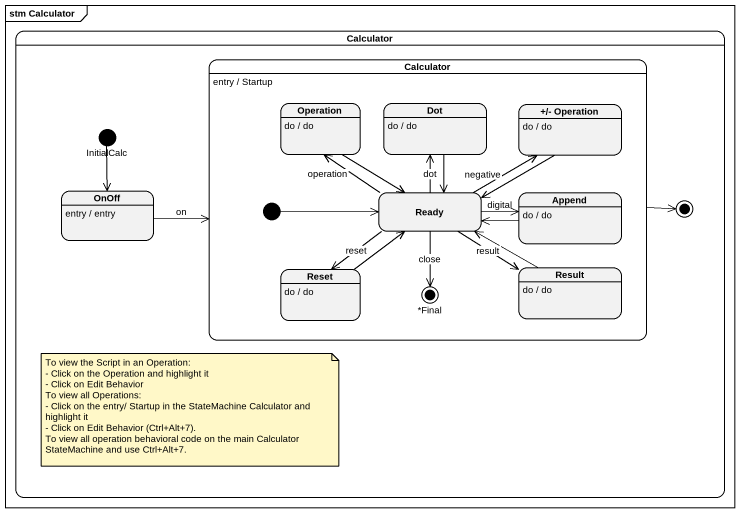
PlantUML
@startuml
mainframe stm Calculator
hide empty description
state Calculator {
  state "Calculator" as Calculator_2 {
    state Operation
    Operation : do / do
    state Dot
    Dot : do / do
    state "+/- Operation" as Operation_2
    Operation_2 : do / do
    state Ready
    state Append
    Append : do / do
    state Reset
    Reset : do / do
    state Result
    Result : do / do
    state "*Final" as Final <<end>>
    [*] -right-> Ready
  }
  Calculator_2 : entry / Startup
  state InitialCalc <<start>>
  state OnOff
  OnOff : entry / entry
  Calculator_2 -right-> [*]
}
Operation --> Ready
Dot --> Ready
Operation_2 -left-> Ready
InitialCalc --> OnOff
OnOff -right-> Calculator_2 : on
Ready -up-> Operation : operation
Ready -up-> Dot : dot
Ready -right-> Operation_2 : negative
Ready -right-> Append : digital
Ready --> Reset : reset
Ready -right-> Result : result
Ready --> Final : close
Append -left-> Ready
Reset -up-> Ready
Result -left-> Ready
note as N1
  To view the Script in an Operation:
  - Click on the Operation and highlight it
  - Click on Edit Behavior
  To view all Operations:
  - Click on the entry/ Startup in the StateMachine Calculator and highlight it
  - Click on Edit Behavior (Ctrl+Alt+7).
  To view all operation behavioral code on the main Calculator StateMachine and use Ctrl+Alt+7.
end note
@enduml
